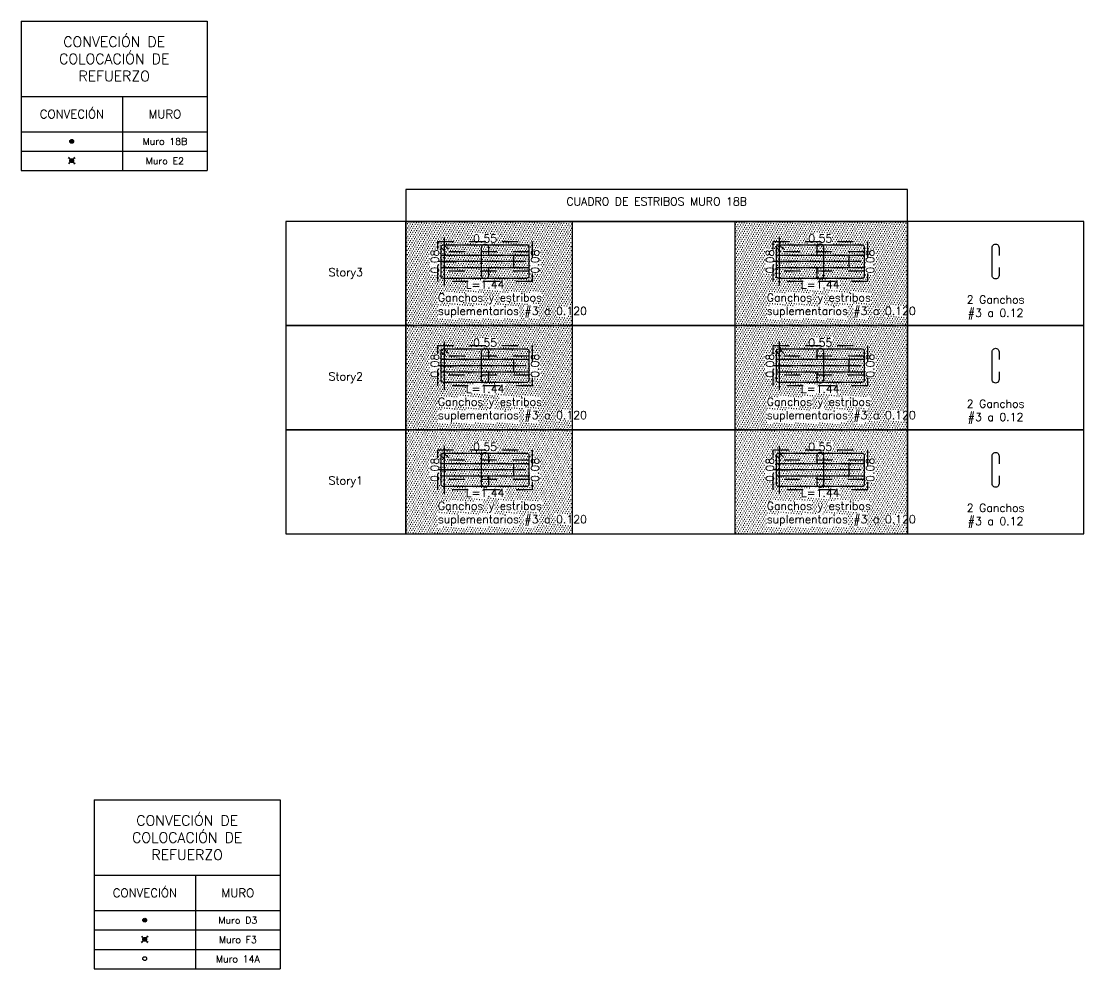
# Model space of a CAD drawing. Header units: millimetres. Extents: x -99999999 to 100000000, y -41 to 20.
# Drawn here: x 140.23 to 146.86, y -12.97 to -7.05 of the extents above; entities that cross this region are included whole.
import ezdxf

# ---------------------------------------------------------------- set-up
doc = ezdxf.new("R2010")
doc.units = ezdxf.units.MM
doc.header["$LTSCALE"] = 0.01
doc.linetypes.add('DASHED2', pattern=[0.375, 0.25, -0.125])
for name, color, linetype in [('FC_BORDES', 4, 'Continuous'), ('FC_ESTRIBOS', 3, 'Continuous'), ('FC_GANCHOS', 4, 'Continuous'), ('FC_HATCH 252', 252, 'Continuous'), ('FC_R-80', 11, 'Continuous'), ('FC_REFUERZO 2', 1, 'Continuous')]:
    doc.layers.add(name, color=color, linetype=linetype)
doc.layers.add('FC_DEFPOINTS', color=250, linetype='Continuous', plot=False)
doc.styles.add('FC_TEXT', font='romans.shx', dxfattribs={"height": 0.002})
doc.styles.add('FC_TEXT1', font='romans.shx')

# ---------------------------------------------------------------- blocks, each defined once
blk = doc.blocks.new('*T724')
at = {"layer": 'FC_BORDES', "color": 0, "linetype": 'ByBlock', "lineweight": -2, "ltscale": 0.6, "transparency": 16777216}
for p, q in [((0, 0), (1.16, 0)), ((0, 0), (0, -0.9321)), ((1.16, 0), (1.16, -0.9321)), ((0, -0.4697), (1.16, -0.4697)), ((0.6327, -0.4697), (0.6327, -0.9321)), ((0, -0.6898), (1.16, -0.6898)), ((0, -0.811), (1.16, -0.811)), ((0, -0.9321), (1.16, -0.9321))]:
    blk.add_line(p, q, dxfattribs=at)
at = {"layer": 'FC_BORDES', "color": 5, "ltscale": 0.6, "transparency": 16777216, "insert": (0.58, -0.2349), "char_height": 0.06416, "width": 1.148, "attachment_point": 5, "style": 'FC_TEXT1'}
blk.add_mtext('CONVECIÓN DE COLOCACIÓN DE REFUERZO', dxfattribs=at)
at = {"layer": 'FC_BORDES', "color": 2, "ltscale": 0.6, "transparency": 16777216, "char_height": 0.05346, "attachment_point": 5, "style": 'FC_TEXT1'}
for s, insert, width in [('CONVECIÓN', (0.3163, -0.5797), 0.62067), ('MURO', (0.8963, -0.5797), 0.51533)]:
    blk.add_mtext(s, dxfattribs=dict(at, insert=insert, width=width))
at = {"layer": 'FC_BORDES', "color": 11, "ltscale": 0.6, "transparency": 16777216, "char_height": 0.04277, "width": 0.51533, "attachment_point": 5, "style": 'FC_TEXT1'}
for s, insert in [('Muro 18B', (0.8963, -0.7504)), ('Muro E2', (0.8963, -0.8716))]:
    blk.add_mtext(s, dxfattribs=dict(at, insert=insert))
blk = doc.blocks.new('*U176')
h = blk.add_hatch(color=0)
h.dxf.hatch_style = 1
edge = h.paths.add_edge_path()
edge.add_arc((0, 0), 0.0119, 0, 360, ccw=False)
at = {"color": 0}
blk.add_circle((0, 0), 0.0119, dxfattribs=at)
blk = doc.blocks.new('*U198')
at = {"color": 0, "ltscale": 0.35}
for p, q in [((0.0172, -0.0172), (-0.0172, 0.0172)), ((0.0172, 0.0172), (-0.0172, -0.0172))]:
    blk.add_line(p, q, dxfattribs=at)
at = {"color": 0, "ltscale": 0.9}
blk.add_line((0.0137, -0.0208), (0.0208, -0.0137), dxfattribs=at)
for points in [[(-0.0208, 0.0137), (-0.0137, 0.0208)], [(0.0208, 0.0137), (0.0137, 0.0208)], [(-0.0137, -0.0208), (-0.0208, -0.0137)]]:
    blk.add_lwpolyline(points, dxfattribs=at)
at = {"color": 0}
for radius in [0.0119, 0.00516]:
    blk.add_circle((0, 0), radius, dxfattribs=at)
blk = doc.blocks.new('*U739')
at = {"layer": 'FC_DEFPOINTS', "ltscale": 0.6}
for points in [[(0, 0.1501), (0, -0.1499)], [(0.511, 0.0001), (-0.037, 0.0001)], [(0.076, 0.0001), (-0.018, 0.0001), (-0.018, 0.0401), (0.53, 0.0401), (0.53, -0.0399), (-0.018, -0.0399), (-0.018, 0), (0.076, 0)], [(0.4356, -0.0399), (0.4356, 0.0401)]]:
    blk.add_lwpolyline(points, dxfattribs=at)
at = {"layer": 'FC_DEFPOINTS', "linetype": 'DASHED2', "ltscale": 0.6}
blk.add_lwpolyline([(-0.038, 0.1251), (0.55, 0.1251), (0.55, -0.1249), (-0.038, -0.1249)], close=True, dxfattribs=at)
for points in [[(0.53, 0.0601), (-0.018, 0.0601)], [(0.53, -0.0599), (-0.018, -0.0599)]]:
    blk.add_lwpolyline(points, dxfattribs=at)
at = {"layer": 'FC_ESTRIBOS', "ltscale": 0.6}
blk.add_lwpolyline([(-0.003, 0.1051), (0.515, 0.1051, -0.414214), (0.53, 0.0901), (0.53, -0.0899, -0.414214), (0.515, -0.1049), (-0.003, -0.1049, -0.414214), (-0.018, -0.0899), (-0.018, 0.0901, -0.414214)], format="xyb", close=True, dxfattribs=at)
for points in [[(-0.018, 0.0874), (0.0103, 0.0591)], [(-0.0003, 0.1051), (0.028, 0.0768)]]:
    blk.add_lwpolyline(points, dxfattribs=at)
at = {"layer": 'FC_R-80', "char_height": 0.05, "attachment_point": 5, "style": 'FC_TEXT'}
for s, insert, width in [('0.55', (0.256, 0.144), 0.308024), ('L=1.44', (0.256, -0.1439), 0.410405)]:
    blk.add_mtext(s, dxfattribs=dict(at, insert=insert, width=width))
at = {"layer": 'FC_R-80', "char_height": 0.05, "width": 0.136214, "attachment_point": 5, "rotation": 90, "style": 'FC_TEXT'}
for insert in [(-0.058, 0.0001), (0.5679, 0.0001)]:
    blk.add_mtext('0.08', dxfattribs=dict(at, insert=insert))
blk = doc.blocks.new('*U740')
at = {"layer": 'FC_GANCHOS', "color": 0, "lineweight": -2}
blk.add_lwpolyline([(0.049, -0.0215), (0.0005, -0.0215, -1.022233), (0.0005, 0.0215), (0.1735, 0.0215, -1.022233), (0.1735, -0.0215), (0.125, -0.0215)], format="xyb", dxfattribs=at)
blk = doc.blocks.new('*U741')
at = {"layer": 'FC_GANCHOS', "color": 0, "lineweight": -2}
blk.add_lwpolyline([(0.049, 0.0215), (0.0005, 0.0215, 1.022233), (0.0005, -0.0215), (0.1735, -0.0215, 1.022233), (0.1735, 0.0215), (0.125, 0.0215)], format="xyb", dxfattribs=at)
blk = doc.blocks.new('*T828')
at = {"layer": 'FC_BORDES', "color": 0, "linetype": 'ByBlock', "lineweight": -2, "ltscale": 0.6, "transparency": 16777216}
for p, q in [((0, 0), (1.16, 0)), ((0, 0), (0, -1.0533)), ((1.16, 0), (1.16, -1.0533)), ((0, -0.4697), (1.16, -0.4697)), ((0.6327, -0.4697), (0.6327, -1.0533)), ((0, -0.6898), (1.16, -0.6898)), ((0, -0.811), (1.16, -0.811)), ((0, -0.9321), (1.16, -0.9321)), ((0, -1.0533), (1.16, -1.0533))]:
    blk.add_line(p, q, dxfattribs=at)
at = {"layer": 'FC_BORDES', "color": 5, "ltscale": 0.6, "transparency": 16777216, "insert": (0.58, -0.2349), "char_height": 0.06416, "width": 1.148, "attachment_point": 5, "style": 'FC_TEXT1'}
blk.add_mtext('CONVECIÓN DE COLOCACIÓN DE REFUERZO', dxfattribs=at)
at = {"layer": 'FC_BORDES', "color": 2, "ltscale": 0.6, "transparency": 16777216, "char_height": 0.05346, "attachment_point": 5, "style": 'FC_TEXT1'}
for s, insert, width in [('CONVECIÓN', (0.3163, -0.5797), 0.62067), ('MURO', (0.8963, -0.5797), 0.51533)]:
    blk.add_mtext(s, dxfattribs=dict(at, insert=insert, width=width))
at = {"layer": 'FC_BORDES', "color": 11, "ltscale": 0.6, "transparency": 16777216, "char_height": 0.04277, "width": 0.51533, "attachment_point": 5, "style": 'FC_TEXT1'}
for s, insert in [('Muro D3', (0.8963, -0.7504)), ('Muro F3', (0.8963, -0.8716)), ('Muro 14A', (0.8963, -0.9927))]:
    blk.add_mtext(s, dxfattribs=dict(at, insert=insert))
blk = doc.blocks.new('*U196')
at = {"color": 0}
blk.add_circle((0, 0), 0.0119, dxfattribs=at)

msp = doc.modelspace()

# ---------------------------------------------------------------- hatches: boundary and pattern name
at = {"layer": 'FC_HATCH 252', "ltscale": 0.9}
h = msp.add_hatch(dxfattribs=at)
h.set_pattern_fill('DOTS', color=256, scale=0.009, angle=2578.31008, style=0)
h.paths.add_polyline_path([(142.6335, -8.952), (143.6735, -8.952), (143.6735, -8.302), (142.6335, -8.302)])
h = msp.add_hatch(dxfattribs=at)
h.set_pattern_fill('DOTS', color=256, scale=0.009, angle=2578.31008, style=0)
h.paths.add_polyline_path([(144.6855, -8.952), (145.7635, -8.952), (145.7635, -8.302), (144.6855, -8.302)])
h = msp.add_hatch(dxfattribs=at)
h.set_pattern_fill('DOTS', color=256, scale=0.009, angle=2578.31008, style=0)
h.paths.add_polyline_path([(142.6335, -9.602), (143.6735, -9.602), (143.6735, -8.952), (142.6335, -8.952)])
h = msp.add_hatch(dxfattribs=at)
h.set_pattern_fill('DOTS', color=256, scale=0.009, angle=2578.31008, style=0)
h.paths.add_polyline_path([(144.6855, -9.602), (145.7635, -9.602), (145.7635, -8.952), (144.6855, -8.952)])
h = msp.add_hatch(dxfattribs=at)
h.set_pattern_fill('DOTS', color=256, scale=0.009, angle=2578.31008, style=0)
h.paths.add_polyline_path([(142.6335, -10.252), (143.6735, -10.252), (143.6735, -9.602), (142.6335, -9.602)])
h = msp.add_hatch(dxfattribs=at)
h.set_pattern_fill('DOTS', color=256, scale=0.009, angle=2578.31008, style=0)
h.paths.add_polyline_path([(144.6855, -10.252), (145.7635, -10.252), (145.7635, -9.602), (144.6855, -9.602)])

# ---------------------------------------------------------------- linework, layer by layer
at = {"layer": 'FC_BORDES', "ltscale": 0.6}
for points in [[(142.6335, -8.302), (145.7635, -8.302), (145.7635, -8.102), (142.6335, -8.102)], [(141.8835, -8.952), (142.6335, -8.952), (142.6335, -8.302), (141.8835, -8.302)], [(142.6335, -8.952), (143.6735, -8.952), (143.6735, -8.302), (142.6335, -8.302)], [(142.6335, -8.952), (145.7635, -8.952), (145.7635, -8.302), (142.6335, -8.302)], [(142.6335, -8.952), (145.7635, -8.952), (145.7635, -8.302), (142.6335, -8.302)], [(142.6335, -8.952), (145.7635, -8.952), (145.7635, -8.302), (142.6335, -8.302)], [(142.6335, -8.952), (145.7635, -8.952), (145.7635, -8.302), (142.6335, -8.302)], [(142.6335, -8.952), (145.7635, -8.952), (145.7635, -8.302), (142.6335, -8.302)], [(142.6335, -8.952), (145.7635, -8.952), (145.7635, -8.302), (142.6335, -8.302)], [(144.6855, -8.952), (145.7635, -8.952), (145.7635, -8.302), (144.6855, -8.302)], [(145.7635, -8.952), (146.8635, -8.952), (146.8635, -8.302), (145.7635, -8.302)], [(141.8835, -9.602), (142.6335, -9.602), (142.6335, -8.952), (141.8835, -8.952)], [(142.6335, -9.602), (143.6735, -9.602), (143.6735, -8.952), (142.6335, -8.952)], [(142.6335, -9.602), (145.7635, -9.602), (145.7635, -8.952), (142.6335, -8.952)], [(144.6855, -9.602), (145.7635, -9.602), (145.7635, -8.952), (144.6855, -8.952)], [(145.7635, -9.602), (146.8635, -9.602), (146.8635, -8.952), (145.7635, -8.952)], [(141.8835, -10.252), (142.6335, -10.252), (142.6335, -9.602), (141.8835, -9.602)], [(142.6335, -10.252), (143.6735, -10.252), (143.6735, -9.602), (142.6335, -9.602)], [(142.6335, -10.252), (145.7635, -10.252), (145.7635, -9.602), (142.6335, -9.602)], [(144.6855, -10.252), (145.7635, -10.252), (145.7635, -9.602), (144.6855, -9.602)], [(145.7635, -10.252), (146.8635, -10.252), (146.8635, -9.602), (145.7635, -9.602)]]:
    msp.add_lwpolyline(points, close=True, dxfattribs=at)

# ---------------------------------------------------------------- block references
for name, p in [('*T724', (140.2335, -7.052)), ('*T828', (140.6888, -11.9127))]:
    msp.add_blockref(name, p)
at = {"layer": 'FC_ESTRIBOS', "ltscale": 0.6}
for p in [(142.8715, -8.552), (144.9635, -8.552), (142.8715, -9.202), (144.9635, -9.202), (142.8715, -9.852), (144.9635, -9.852)]:
    msp.add_blockref('*U739', p, dxfattribs=at)
at = {"layer": 'FC_GANCHOS', "ltscale": 0.6, "rotation": 90}
for name, p in [('*U740', (143.1275, -8.639)), ('*U741', (145.2195, -8.639)), ('*U740', (146.3135, -8.639)), ('*U740', (143.1275, -9.289)), ('*U741', (145.2195, -9.289)), ('*U740', (146.3135, -9.289)), ('*U740', (143.1275, -9.939)), ('*U741', (145.2195, -9.939)), ('*U740', (146.3135, -9.939))]:
    msp.add_blockref(name, p, dxfattribs=at)
at = {"layer": 'FC_REFUERZO 2', "ltscale": 0.6}
for name, p in [('*U176', (140.5485, -7.802)), ('*U198', (140.5485, -7.922)), ('*U176', (141.0038, -12.6627)), ('*U198', (141.0038, -12.7827)), ('*U196', (141.0038, -12.9027))]:
    msp.add_blockref(name, p, dxfattribs=at)

# ---------------------------------------------------------------- texts
at = {"layer": 'FC_R-80', "ltscale": 0.6, "char_height": 0.05, "style": 'FC_TEXT1'}
for s, insert, attachment_point in [('CUADRO DE ESTRIBOS MURO 18B', (144.1985, -8.152), 2), ('Story3', (142.2585, -8.627), 5), ('Story2', (142.2585, -9.277), 5), ('Story1', (142.2585, -9.927), 5)]:
    msp.add_mtext(s, dxfattribs=dict(at, insert=insert, attachment_point=attachment_point))
for s, insert, width, attachment_point in [('Ganchos y estribos suplementarios #3 a 0.120', (142.8335, -8.752), 1.2, 1), ('Ganchos y estribos suplementarios #3 a 0.120', (144.8855, -8.752), 1.2, 1), ('2 Ganchos #3 a 0.12', (146.3135, -8.839), 0.45, 5), ('Ganchos y estribos suplementarios #3 a 0.120', (142.8335, -9.402), 1.2, 1), ('Ganchos y estribos suplementarios #3 a 0.120', (144.8855, -9.402), 1.2, 1), ('2 Ganchos #3 a 0.12', (146.3135, -9.489), 0.45, 5), ('Ganchos y estribos suplementarios #3 a 0.120', (142.8335, -10.052), 1.2, 1), ('Ganchos y estribos suplementarios #3 a 0.120', (144.8855, -10.052), 1.2, 1), ('2 Ganchos #3 a 0.12', (146.3135, -10.139), 0.45, 5)]:
    msp.add_mtext(s, dxfattribs=dict(at, insert=insert, width=width, attachment_point=attachment_point))

doc.saveas('drawing.dxf')
